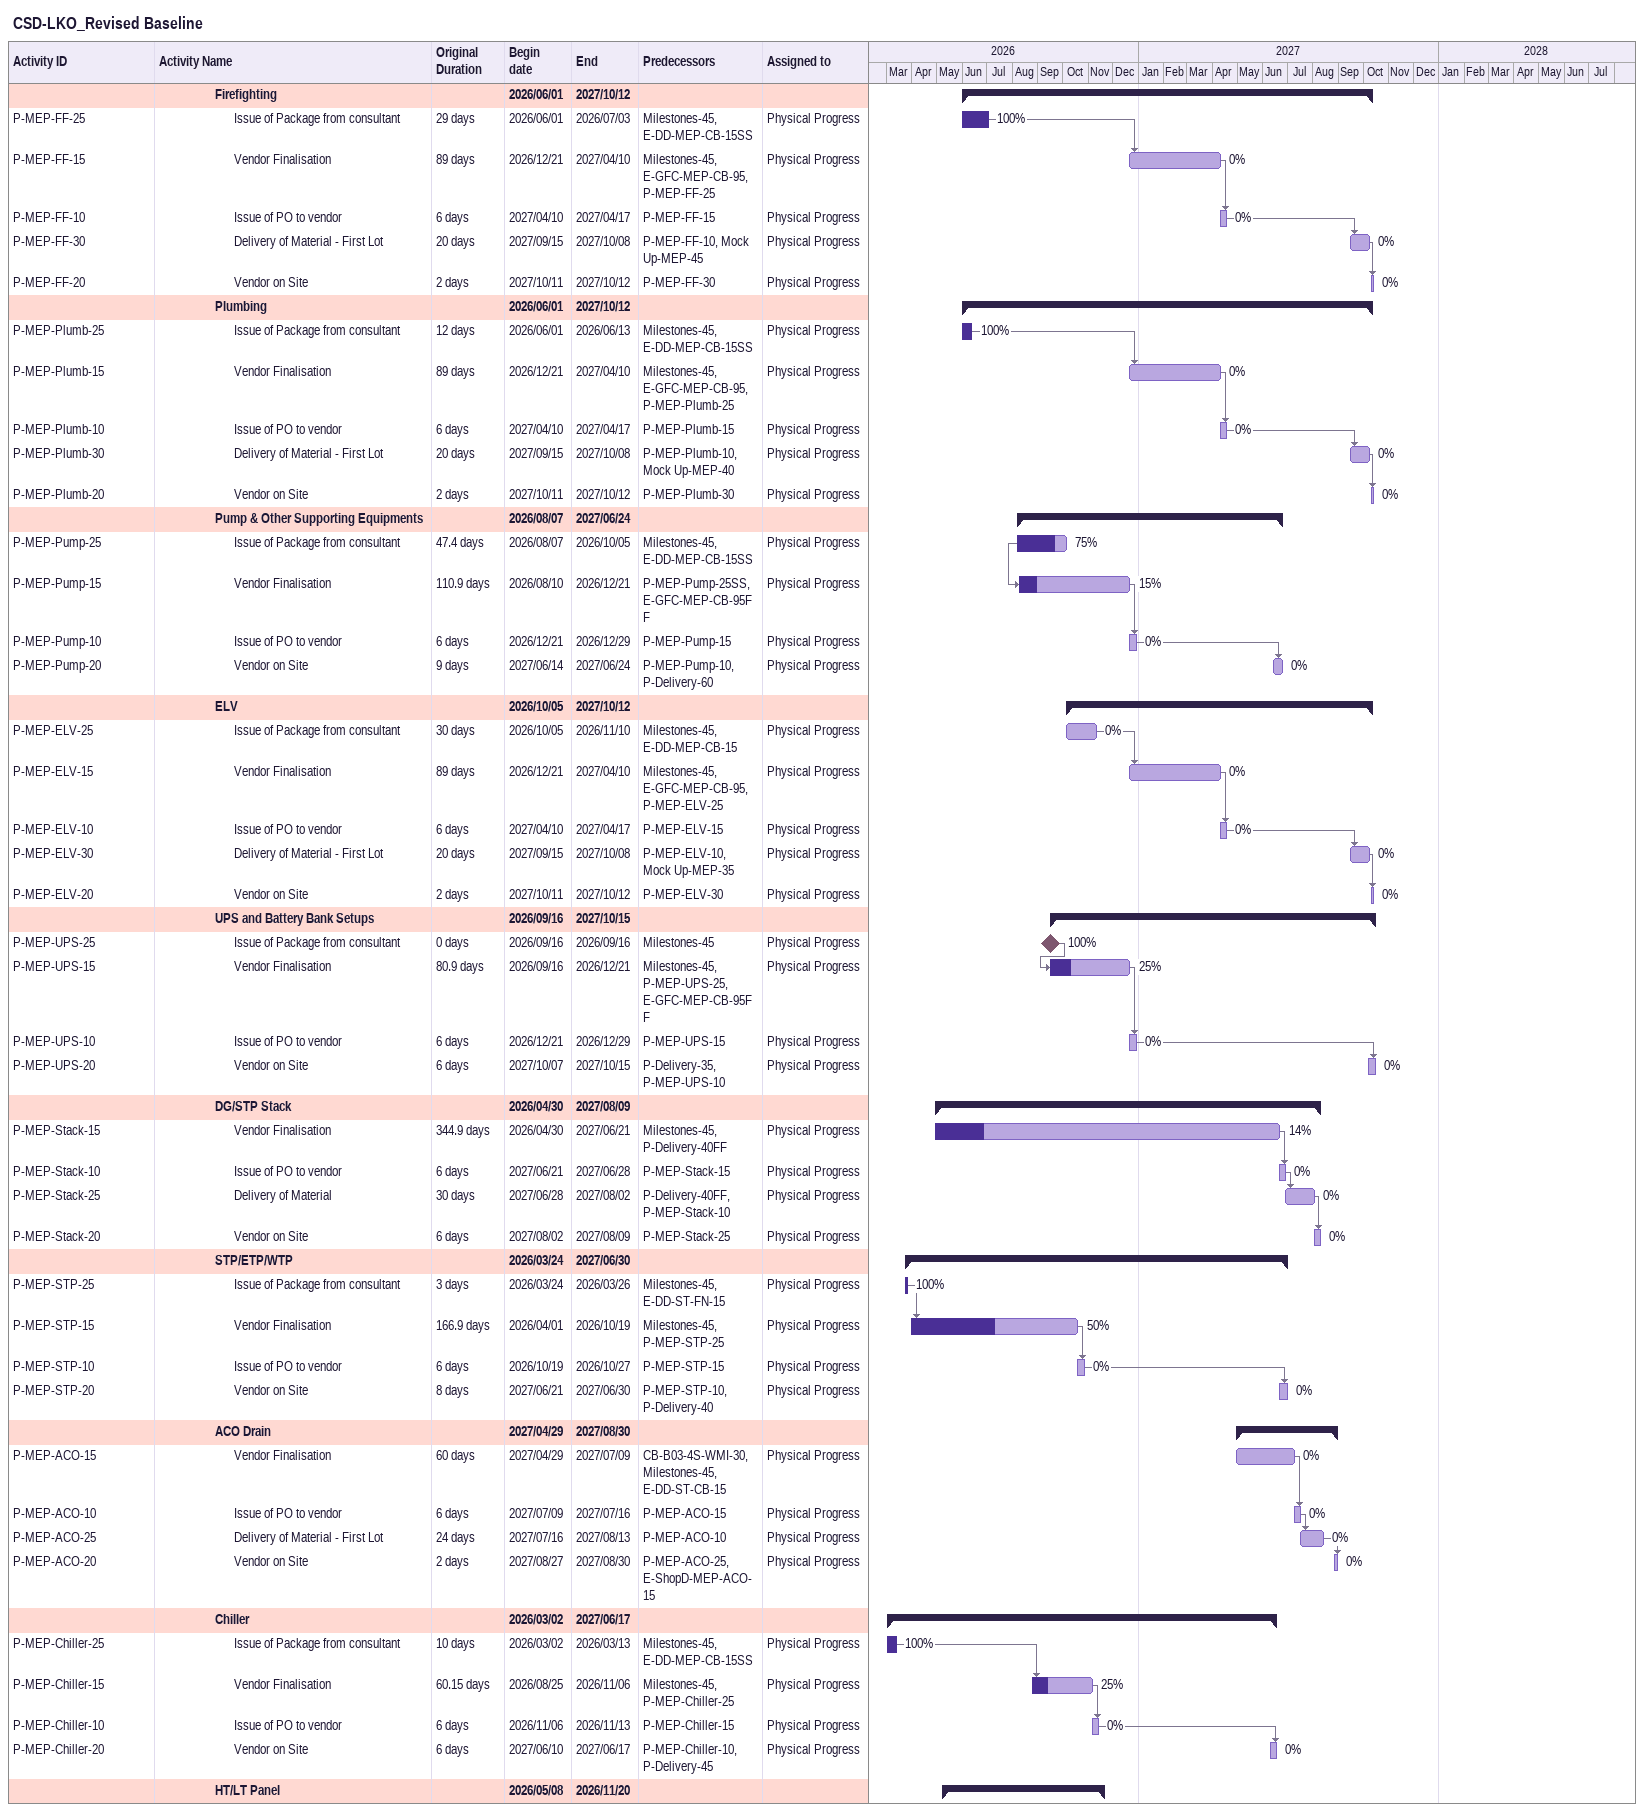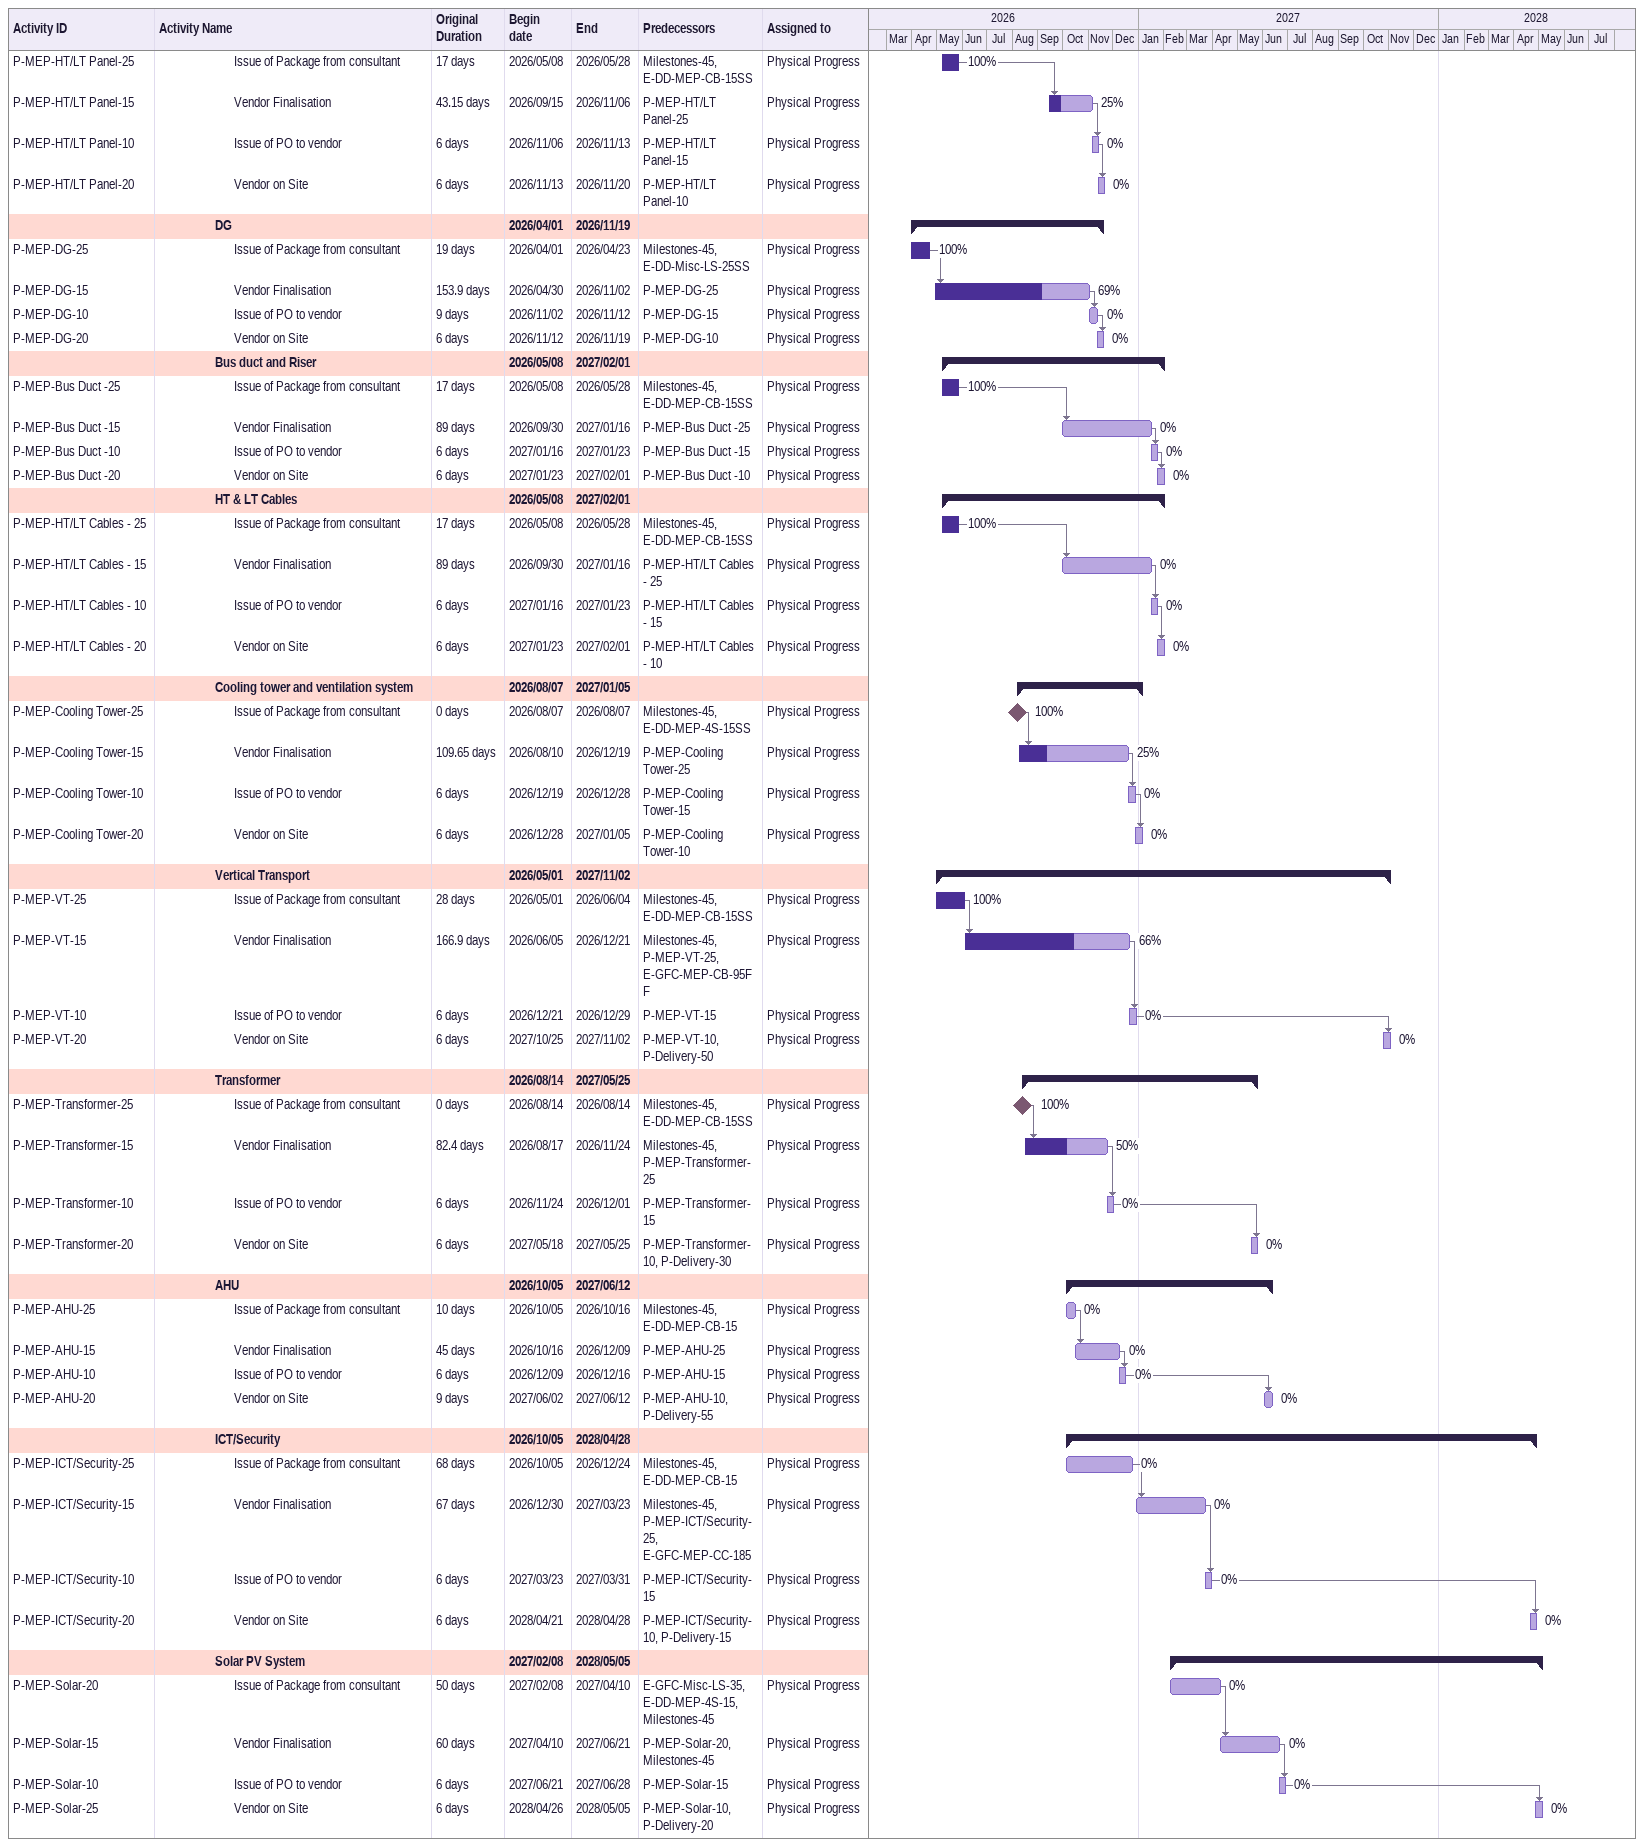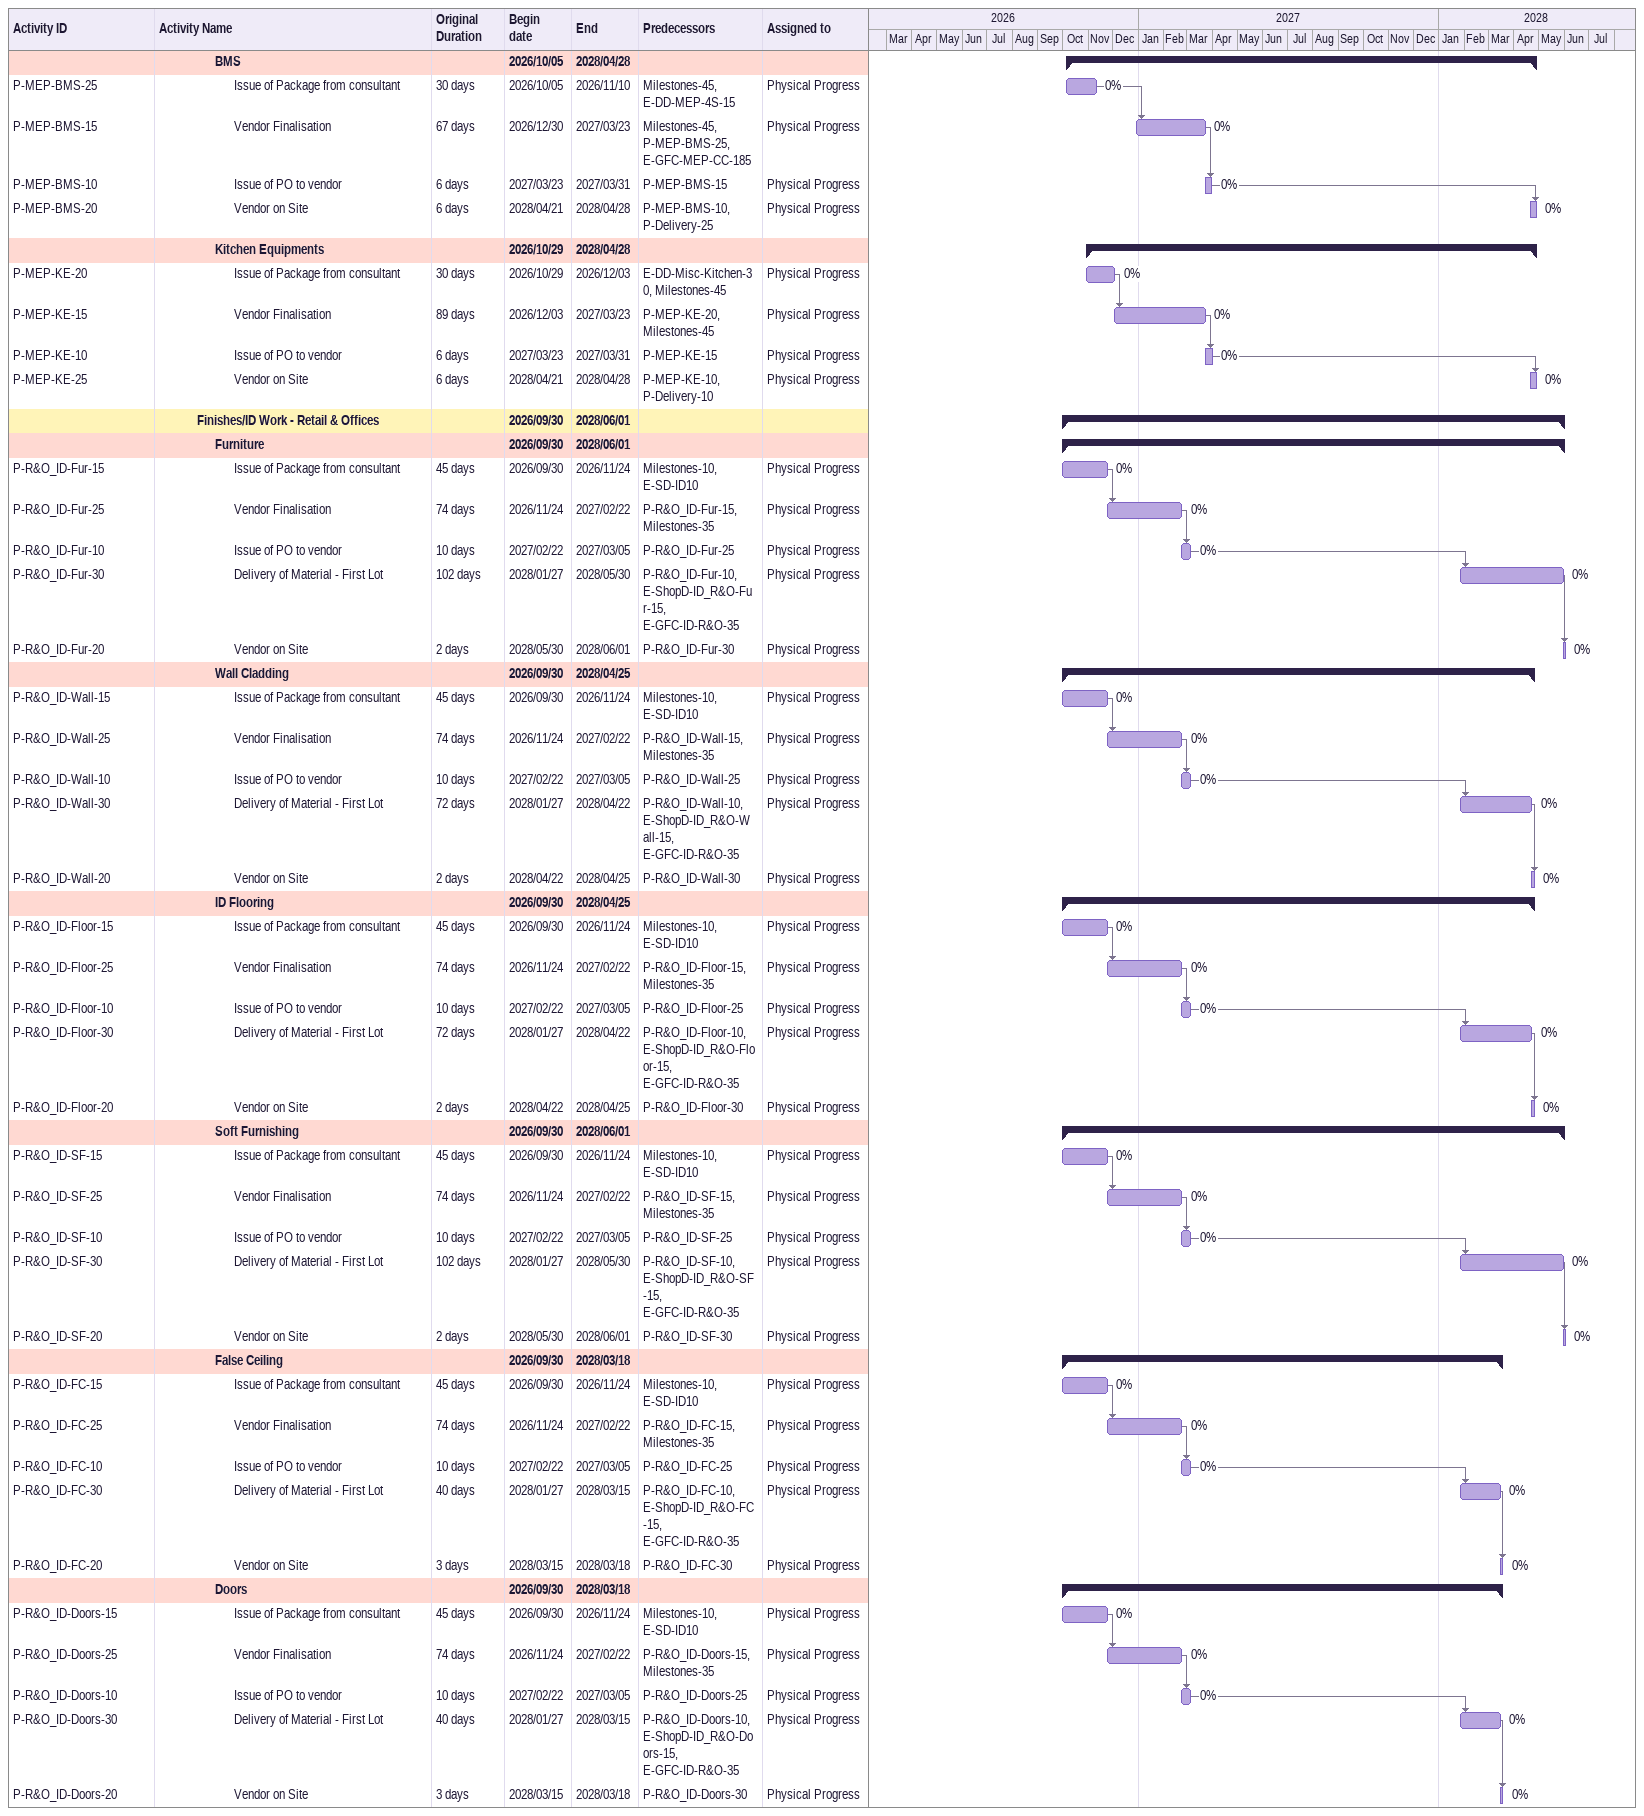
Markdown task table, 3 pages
CSD-LKO_Revised Baseline

| ID | Level | Task | Original duration | Start | Finish | Predecessors | Resources | % complete |
|---|---|---|---|---|---|---|---|---|
|  | 4 | **Firefighting** |  | 2026-06-01 | 2027-10-12 |  |  |  |
| P-MEP-FF-25 | 5 | Issue of Package from consultant | 29d | 2026-06-01 | 2026-07-03 | Milestones-45, E-DD-MEP-CB-15SS | Physical Progress | 100 |
| P-MEP-FF-15 | 5 | Vendor Finalisation | 89d | 2026-12-21 | 2027-04-10 | Milestones-45, E-GFC-MEP-CB-95, P-MEP-FF-25 | Physical Progress | 0 |
| P-MEP-FF-10 | 5 | Issue of PO to vendor | 6d | 2027-04-10 | 2027-04-17 | P-MEP-FF-15 | Physical Progress | 0 |
| P-MEP-FF-30 | 5 | Delivery of Material - First Lot | 20d | 2027-09-15 | 2027-10-08 | P-MEP-FF-10, Mock Up-MEP-45 | Physical Progress | 0 |
| P-MEP-FF-20 | 5 | Vendor on Site | 2d | 2027-10-11 | 2027-10-12 | P-MEP-FF-30 | Physical Progress | 0 |
|  | 4 | **Plumbing** |  | 2026-06-01 | 2027-10-12 |  |  |  |
| P-MEP-Plumb-25 | 5 | Issue of Package from consultant | 12d | 2026-06-01 | 2026-06-13 | Milestones-45, E-DD-MEP-CB-15SS | Physical Progress | 100 |
| P-MEP-Plumb-15 | 5 | Vendor Finalisation | 89d | 2026-12-21 | 2027-04-10 | Milestones-45, E-GFC-MEP-CB-95, P-MEP-Plumb-25 | Physical Progress | 0 |
| P-MEP-Plumb-10 | 5 | Issue of PO to vendor | 6d | 2027-04-10 | 2027-04-17 | P-MEP-Plumb-15 | Physical Progress | 0 |
| P-MEP-Plumb-30 | 5 | Delivery of Material - First Lot | 20d | 2027-09-15 | 2027-10-08 | P-MEP-Plumb-10, Mock Up-MEP-40 | Physical Progress | 0 |
| P-MEP-Plumb-20 | 5 | Vendor on Site | 2d | 2027-10-11 | 2027-10-12 | P-MEP-Plumb-30 | Physical Progress | 0 |
|  | 4 | **Pump & Other Supporting Equipments** |  | 2026-08-07 | 2027-06-24 |  |  |  |
| P-MEP-Pump-25 | 5 | Issue of Package from consultant | 47.4d | 2026-08-07 | 2026-10-05 | Milestones-45, E-DD-MEP-CB-15SS | Physical Progress | 75 |
| P-MEP-Pump-15 | 5 | Vendor Finalisation | 110.9d | 2026-08-10 | 2026-12-21 | P-MEP-Pump-25SS, E-GFC-MEP-CB-95FF | Physical Progress | 15 |
| P-MEP-Pump-10 | 5 | Issue of PO to vendor | 6d | 2026-12-21 | 2026-12-29 | P-MEP-Pump-15 | Physical Progress | 0 |
| P-MEP-Pump-20 | 5 | Vendor on Site | 9d | 2027-06-14 | 2027-06-24 | P-MEP-Pump-10, P-Delivery-60 | Physical Progress | 0 |
|  | 4 | **ELV** |  | 2026-10-05 | 2027-10-12 |  |  |  |
| P-MEP-ELV-25 | 5 | Issue of Package from consultant | 30d | 2026-10-05 | 2026-11-10 | Milestones-45, E-DD-MEP-CB-15 | Physical Progress | 0 |
| P-MEP-ELV-15 | 5 | Vendor Finalisation | 89d | 2026-12-21 | 2027-04-10 | Milestones-45, E-GFC-MEP-CB-95, P-MEP-ELV-25 | Physical Progress | 0 |
| P-MEP-ELV-10 | 5 | Issue of PO to vendor | 6d | 2027-04-10 | 2027-04-17 | P-MEP-ELV-15 | Physical Progress | 0 |
| P-MEP-ELV-30 | 5 | Delivery of Material - First Lot | 20d | 2027-09-15 | 2027-10-08 | P-MEP-ELV-10, Mock Up-MEP-35 | Physical Progress | 0 |
| P-MEP-ELV-20 | 5 | Vendor on Site | 2d | 2027-10-11 | 2027-10-12 | P-MEP-ELV-30 | Physical Progress | 0 |
|  | 4 | **UPS and Battery Bank Setups** |  | 2026-09-16 | 2027-10-15 |  |  |  |
| P-MEP-UPS-25 | 5 | Issue of Package from consultant | 0d | 2026-09-16 | 2026-09-16 | Milestones-45 | Physical Progress | 100 |
| P-MEP-UPS-15 | 5 | Vendor Finalisation | 80.9d | 2026-09-16 | 2026-12-21 | Milestones-45, P-MEP-UPS-25, E-GFC-MEP-CB-95FF | Physical Progress | 25 |
| P-MEP-UPS-10 | 5 | Issue of PO to vendor | 6d | 2026-12-21 | 2026-12-29 | P-MEP-UPS-15 | Physical Progress | 0 |
| P-MEP-UPS-20 | 5 | Vendor on Site | 6d | 2027-10-07 | 2027-10-15 | P-Delivery-35, P-MEP-UPS-10 | Physical Progress | 0 |
|  | 4 | **DG/STP Stack** |  | 2026-04-30 | 2027-08-09 |  |  |  |
| P-MEP-Stack-15 | 5 | Vendor Finalisation | 344.9d | 2026-04-30 | 2027-06-21 | Milestones-45, P-Delivery-40FF | Physical Progress | 14 |
| P-MEP-Stack-10 | 5 | Issue of PO to vendor | 6d | 2027-06-21 | 2027-06-28 | P-MEP-Stack-15 | Physical Progress | 0 |
| P-MEP-Stack-25 | 5 | Delivery of Material | 30d | 2027-06-28 | 2027-08-02 | P-Delivery-40FF, P-MEP-Stack-10 | Physical Progress | 0 |
| P-MEP-Stack-20 | 5 | Vendor on Site | 6d | 2027-08-02 | 2027-08-09 | P-MEP-Stack-25 | Physical Progress | 0 |
|  | 4 | **STP/ETP/WTP** |  | 2026-03-24 | 2027-06-30 |  |  |  |
| P-MEP-STP-25 | 5 | Issue of Package from consultant | 3d | 2026-03-24 | 2026-03-26 | Milestones-45, E-DD-ST-FN-15 | Physical Progress | 100 |
| P-MEP-STP-15 | 5 | Vendor Finalisation | 166.9d | 2026-04-01 | 2026-10-19 | Milestones-45, P-MEP-STP-25 | Physical Progress | 50 |
| P-MEP-STP-10 | 5 | Issue of PO to vendor | 6d | 2026-10-19 | 2026-10-27 | P-MEP-STP-15 | Physical Progress | 0 |
| P-MEP-STP-20 | 5 | Vendor on Site | 8d | 2027-06-21 | 2027-06-30 | P-MEP-STP-10, P-Delivery-40 | Physical Progress | 0 |
|  | 4 | **ACO Drain** |  | 2027-04-29 | 2027-08-30 |  |  |  |
| P-MEP-ACO-15 | 5 | Vendor Finalisation | 60d | 2027-04-29 | 2027-07-09 | CB-B03-4S-WMI-30, Milestones-45, E-DD-ST-CB-15 | Physical Progress | 0 |
| P-MEP-ACO-10 | 5 | Issue of PO to vendor | 6d | 2027-07-09 | 2027-07-16 | P-MEP-ACO-15 | Physical Progress | 0 |
| P-MEP-ACO-25 | 5 | Delivery of Material - First Lot | 24d | 2027-07-16 | 2027-08-13 | P-MEP-ACO-10 | Physical Progress | 0 |
| P-MEP-ACO-20 | 5 | Vendor on Site | 2d | 2027-08-27 | 2027-08-30 | P-MEP-ACO-25, E-ShopD-MEP-ACO-15 | Physical Progress | 0 |
|  | 4 | **Chiller** |  | 2026-03-02 | 2027-06-17 |  |  |  |
| P-MEP-Chiller-25 | 5 | Issue of Package from consultant | 10d | 2026-03-02 | 2026-03-13 | Milestones-45, E-DD-MEP-CB-15SS | Physical Progress | 100 |
| P-MEP-Chiller-15 | 5 | Vendor Finalisation | 60.15d | 2026-08-25 | 2026-11-06 | Milestones-45, P-MEP-Chiller-25 | Physical Progress | 25 |
| P-MEP-Chiller-10 | 5 | Issue of PO to vendor | 6d | 2026-11-06 | 2026-11-13 | P-MEP-Chiller-15 | Physical Progress | 0 |
| P-MEP-Chiller-20 | 5 | Vendor on Site | 6d | 2027-06-10 | 2027-06-17 | P-MEP-Chiller-10, P-Delivery-45 | Physical Progress | 0 |
|  | 4 | **HT/LT Panel** |  | 2026-05-08 | 2026-11-20 |  |  |  |
| P-MEP-HT/LT Panel-25 | 5 | Issue of Package from consultant | 17d | 2026-05-08 | 2026-05-28 | Milestones-45, E-DD-MEP-CB-15SS | Physical Progress | 100 |
| P-MEP-HT/LT Panel-15 | 5 | Vendor Finalisation | 43.15d | 2026-09-15 | 2026-11-06 | P-MEP-HT/LT Panel-25 | Physical Progress | 25 |
| P-MEP-HT/LT Panel-10 | 5 | Issue of PO to vendor | 6d | 2026-11-06 | 2026-11-13 | P-MEP-HT/LT Panel-15 | Physical Progress | 0 |
| P-MEP-HT/LT Panel-20 | 5 | Vendor on Site | 6d | 2026-11-13 | 2026-11-20 | P-MEP-HT/LT Panel-10 | Physical Progress | 0 |
|  | 4 | **DG** |  | 2026-04-01 | 2026-11-19 |  |  |  |
| P-MEP-DG-25 | 5 | Issue of Package from consultant | 19d | 2026-04-01 | 2026-04-23 | Milestones-45, E-DD-Misc-LS-25SS | Physical Progress | 100 |
| P-MEP-DG-15 | 5 | Vendor Finalisation | 153.9d | 2026-04-30 | 2026-11-02 | P-MEP-DG-25 | Physical Progress | 69 |
| P-MEP-DG-10 | 5 | Issue of PO to vendor | 9d | 2026-11-02 | 2026-11-12 | P-MEP-DG-15 | Physical Progress | 0 |
| P-MEP-DG-20 | 5 | Vendor on Site | 6d | 2026-11-12 | 2026-11-19 | P-MEP-DG-10 | Physical Progress | 0 |
|  | 4 | **Bus duct and Riser** |  | 2026-05-08 | 2027-02-01 |  |  |  |
| P-MEP-Bus Duct -25 | 5 | Issue of Package from consultant | 17d | 2026-05-08 | 2026-05-28 | Milestones-45, E-DD-MEP-CB-15SS | Physical Progress | 100 |
| P-MEP-Bus Duct -15 | 5 | Vendor Finalisation | 89d | 2026-09-30 | 2027-01-16 | P-MEP-Bus Duct -25 | Physical Progress | 0 |
| P-MEP-Bus Duct -10 | 5 | Issue of PO to vendor | 6d | 2027-01-16 | 2027-01-23 | P-MEP-Bus Duct -15 | Physical Progress | 0 |
| P-MEP-Bus Duct -20 | 5 | Vendor on Site | 6d | 2027-01-23 | 2027-02-01 | P-MEP-Bus Duct -10 | Physical Progress | 0 |
|  | 4 | **HT & LT Cables** |  | 2026-05-08 | 2027-02-01 |  |  |  |
| P-MEP-HT/LT Cables - 25 | 5 | Issue of Package from consultant | 17d | 2026-05-08 | 2026-05-28 | Milestones-45, E-DD-MEP-CB-15SS | Physical Progress | 100 |
| P-MEP-HT/LT Cables - 15 | 5 | Vendor Finalisation | 89d | 2026-09-30 | 2027-01-16 | P-MEP-HT/LT Cables - 25 | Physical Progress | 0 |
| P-MEP-HT/LT Cables - 10 | 5 | Issue of PO to vendor | 6d | 2027-01-16 | 2027-01-23 | P-MEP-HT/LT Cables - 15 | Physical Progress | 0 |
| P-MEP-HT/LT Cables - 20 | 5 | Vendor on Site | 6d | 2027-01-23 | 2027-02-01 | P-MEP-HT/LT Cables - 10 | Physical Progress | 0 |
|  | 4 | **Cooling tower and ventilation system** |  | 2026-08-07 | 2027-01-05 |  |  |  |
| P-MEP-Cooling Tower-25 | 5 | Issue of Package from consultant | 0d | 2026-08-07 | 2026-08-07 | Milestones-45, E-DD-MEP-4S-15SS | Physical Progress | 100 |
| P-MEP-Cooling Tower-15 | 5 | Vendor Finalisation | 109.65d | 2026-08-10 | 2026-12-19 | P-MEP-Cooling Tower-25 | Physical Progress | 25 |
| P-MEP-Cooling Tower-10 | 5 | Issue of PO to vendor | 6d | 2026-12-19 | 2026-12-28 | P-MEP-Cooling Tower-15 | Physical Progress | 0 |
| P-MEP-Cooling Tower-20 | 5 | Vendor on Site | 6d | 2026-12-28 | 2027-01-05 | P-MEP-Cooling Tower-10 | Physical Progress | 0 |
|  | 4 | **Vertical Transport** |  | 2026-05-01 | 2027-11-02 |  |  |  |
| P-MEP-VT-25 | 5 | Issue of Package from consultant | 28d | 2026-05-01 | 2026-06-04 | Milestones-45, E-DD-MEP-CB-15SS | Physical Progress | 100 |
| P-MEP-VT-15 | 5 | Vendor Finalisation | 166.9d | 2026-06-05 | 2026-12-21 | Milestones-45, P-MEP-VT-25, E-GFC-MEP-CB-95FF | Physical Progress | 66 |
| P-MEP-VT-10 | 5 | Issue of PO to vendor | 6d | 2026-12-21 | 2026-12-29 | P-MEP-VT-15 | Physical Progress | 0 |
| P-MEP-VT-20 | 5 | Vendor on Site | 6d | 2027-10-25 | 2027-11-02 | P-MEP-VT-10, P-Delivery-50 | Physical Progress | 0 |
|  | 4 | **Transformer** |  | 2026-08-14 | 2027-05-25 |  |  |  |
| P-MEP-Transformer-25 | 5 | Issue of Package from consultant | 0d | 2026-08-14 | 2026-08-14 | Milestones-45, E-DD-MEP-CB-15SS | Physical Progress | 100 |
| P-MEP-Transformer-15 | 5 | Vendor Finalisation | 82.4d | 2026-08-17 | 2026-11-24 | Milestones-45, P-MEP-Transformer-25 | Physical Progress | 50 |
| P-MEP-Transformer-10 | 5 | Issue of PO to vendor | 6d | 2026-11-24 | 2026-12-01 | P-MEP-Transformer-15 | Physical Progress | 0 |
| P-MEP-Transformer-20 | 5 | Vendor on Site | 6d | 2027-05-18 | 2027-05-25 | P-MEP-Transformer-10, P-Delivery-30 | Physical Progress | 0 |
|  | 4 | **AHU** |  | 2026-10-05 | 2027-06-12 |  |  |  |
| P-MEP-AHU-25 | 5 | Issue of Package from consultant | 10d | 2026-10-05 | 2026-10-16 | Milestones-45, E-DD-MEP-CB-15 | Physical Progress | 0 |
| P-MEP-AHU-15 | 5 | Vendor Finalisation | 45d | 2026-10-16 | 2026-12-09 | P-MEP-AHU-25 | Physical Progress | 0 |
| P-MEP-AHU-10 | 5 | Issue of PO to vendor | 6d | 2026-12-09 | 2026-12-16 | P-MEP-AHU-15 | Physical Progress | 0 |
| P-MEP-AHU-20 | 5 | Vendor on Site | 9d | 2027-06-02 | 2027-06-12 | P-MEP-AHU-10, P-Delivery-55 | Physical Progress | 0 |
|  | 4 | **ICT/Security** |  | 2026-10-05 | 2028-04-28 |  |  |  |
| P-MEP-ICT/Security-25 | 5 | Issue of Package from consultant | 68d | 2026-10-05 | 2026-12-24 | Milestones-45, E-DD-MEP-CB-15 | Physical Progress | 0 |
| P-MEP-ICT/Security-15 | 5 | Vendor Finalisation | 67d | 2026-12-30 | 2027-03-23 | Milestones-45, P-MEP-ICT/Security-25, E-GFC-MEP-CC-185 | Physical Progress | 0 |
| P-MEP-ICT/Security-10 | 5 | Issue of PO to vendor | 6d | 2027-03-23 | 2027-03-31 | P-MEP-ICT/Security-15 | Physical Progress | 0 |
| P-MEP-ICT/Security-20 | 5 | Vendor on Site | 6d | 2028-04-21 | 2028-04-28 | P-MEP-ICT/Security-10, P-Delivery-15 | Physical Progress | 0 |
|  | 4 | **Solar PV System** |  | 2027-02-08 | 2028-05-05 |  |  |  |
| P-MEP-Solar-20 | 5 | Issue of Package from consultant | 50d | 2027-02-08 | 2027-04-10 | E-GFC-Misc-LS-35, E-DD-MEP-4S-15, Milestones-45 | Physical Progress | 0 |
| P-MEP-Solar-15 | 5 | Vendor Finalisation | 60d | 2027-04-10 | 2027-06-21 | P-MEP-Solar-20, Milestones-45 | Physical Progress | 0 |
| P-MEP-Solar-10 | 5 | Issue of PO to vendor | 6d | 2027-06-21 | 2027-06-28 | P-MEP-Solar-15 | Physical Progress | 0 |
| P-MEP-Solar-25 | 5 | Vendor on Site | 6d | 2028-04-26 | 2028-05-05 | P-MEP-Solar-10, P-Delivery-20 | Physical Progress | 0 |
|  | 4 | **BMS** |  | 2026-10-05 | 2028-04-28 |  |  |  |
| P-MEP-BMS-25 | 5 | Issue of Package from consultant | 30d | 2026-10-05 | 2026-11-10 | Milestones-45, E-DD-MEP-4S-15 | Physical Progress | 0 |
| P-MEP-BMS-15 | 5 | Vendor Finalisation | 67d | 2026-12-30 | 2027-03-23 | Milestones-45, P-MEP-BMS-25, E-GFC-MEP-CC-185 | Physical Progress | 0 |
| P-MEP-BMS-10 | 5 | Issue of PO to vendor | 6d | 2027-03-23 | 2027-03-31 | P-MEP-BMS-15 | Physical Progress | 0 |
| P-MEP-BMS-20 | 5 | Vendor on Site | 6d | 2028-04-21 | 2028-04-28 | P-MEP-BMS-10, P-Delivery-25 | Physical Progress | 0 |
|  | 4 | **Kitchen Equipments** |  | 2026-10-29 | 2028-04-28 |  |  |  |
| P-MEP-KE-20 | 5 | Issue of Package from consultant | 30d | 2026-10-29 | 2026-12-03 | E-DD-Misc-Kitchen-30, Milestones-45 | Physical Progress | 0 |
| P-MEP-KE-15 | 5 | Vendor Finalisation | 89d | 2026-12-03 | 2027-03-23 | P-MEP-KE-20, Milestones-45 | Physical Progress | 0 |
| P-MEP-KE-10 | 5 | Issue of PO to vendor | 6d | 2027-03-23 | 2027-03-31 | P-MEP-KE-15 | Physical Progress | 0 |
| P-MEP-KE-25 | 5 | Vendor on Site | 6d | 2028-04-21 | 2028-04-28 | P-MEP-KE-10, P-Delivery-10 | Physical Progress | 0 |
|  | 3 | **Finishes/ID Work - Retail & Offices** |  | 2026-09-30 | 2028-06-01 |  |  |  |
|  | 4 | **Furniture** |  | 2026-09-30 | 2028-06-01 |  |  |  |
| P-R&O_ID-Fur-15 | 5 | Issue of Package from consultant | 45d | 2026-09-30 | 2026-11-24 | Milestones-10, E-SD-ID10 | Physical Progress | 0 |
| P-R&O_ID-Fur-25 | 5 | Vendor Finalisation | 74d | 2026-11-24 | 2027-02-22 | P-R&O_ID-Fur-15, Milestones-35 | Physical Progress | 0 |
| P-R&O_ID-Fur-10 | 5 | Issue of PO to vendor | 10d | 2027-02-22 | 2027-03-05 | P-R&O_ID-Fur-25 | Physical Progress | 0 |
| P-R&O_ID-Fur-30 | 5 | Delivery of Material - First Lot | 102d | 2028-01-27 | 2028-05-30 | P-R&O_ID-Fur-10, E-ShopD-ID_R&O-Fur-15, E-GFC-ID-R&O-35 | Physical Progress | 0 |
| P-R&O_ID-Fur-20 | 5 | Vendor on Site | 2d | 2028-05-30 | 2028-06-01 | P-R&O_ID-Fur-30 | Physical Progress | 0 |
|  | 4 | **Wall Cladding** |  | 2026-09-30 | 2028-04-25 |  |  |  |
| P-R&O_ID-Wall-15 | 5 | Issue of Package from consultant | 45d | 2026-09-30 | 2026-11-24 | Milestones-10, E-SD-ID10 | Physical Progress | 0 |
| P-R&O_ID-Wall-25 | 5 | Vendor Finalisation | 74d | 2026-11-24 | 2027-02-22 | P-R&O_ID-Wall-15, Milestones-35 | Physical Progress | 0 |
| P-R&O_ID-Wall-10 | 5 | Issue of PO to vendor | 10d | 2027-02-22 | 2027-03-05 | P-R&O_ID-Wall-25 | Physical Progress | 0 |
| P-R&O_ID-Wall-30 | 5 | Delivery of Material - First Lot | 72d | 2028-01-27 | 2028-04-22 | P-R&O_ID-Wall-10, E-ShopD-ID_R&O-Wall-15, E-GFC-ID-R&O-35 | Physical Progress | 0 |
| P-R&O_ID-Wall-20 | 5 | Vendor on Site | 2d | 2028-04-22 | 2028-04-25 | P-R&O_ID-Wall-30 | Physical Progress | 0 |
|  | 4 | **ID Flooring** |  | 2026-09-30 | 2028-04-25 |  |  |  |
| P-R&O_ID-Floor-15 | 5 | Issue of Package from consultant | 45d | 2026-09-30 | 2026-11-24 | Milestones-10, E-SD-ID10 | Physical Progress | 0 |
| P-R&O_ID-Floor-25 | 5 | Vendor Finalisation | 74d | 2026-11-24 | 2027-02-22 | P-R&O_ID-Floor-15, Milestones-35 | Physical Progress | 0 |
| P-R&O_ID-Floor-10 | 5 | Issue of PO to vendor | 10d | 2027-02-22 | 2027-03-05 | P-R&O_ID-Floor-25 | Physical Progress | 0 |
| P-R&O_ID-Floor-30 | 5 | Delivery of Material - First Lot | 72d | 2028-01-27 | 2028-04-22 | P-R&O_ID-Floor-10, E-ShopD-ID_R&O-Floor-15, E-GFC-ID-R&O-35 | Physical Progress | 0 |
| P-R&O_ID-Floor-20 | 5 | Vendor on Site | 2d | 2028-04-22 | 2028-04-25 | P-R&O_ID-Floor-30 | Physical Progress | 0 |
|  | 4 | **Soft Furnishing** |  | 2026-09-30 | 2028-06-01 |  |  |  |
| P-R&O_ID-SF-15 | 5 | Issue of Package from consultant | 45d | 2026-09-30 | 2026-11-24 | Milestones-10, E-SD-ID10 | Physical Progress | 0 |
| P-R&O_ID-SF-25 | 5 | Vendor Finalisation | 74d | 2026-11-24 | 2027-02-22 | P-R&O_ID-SF-15, Milestones-35 | Physical Progress | 0 |
| P-R&O_ID-SF-10 | 5 | Issue of PO to vendor | 10d | 2027-02-22 | 2027-03-05 | P-R&O_ID-SF-25 | Physical Progress | 0 |
| P-R&O_ID-SF-30 | 5 | Delivery of Material - First Lot | 102d | 2028-01-27 | 2028-05-30 | P-R&O_ID-SF-10, E-ShopD-ID_R&O-SF-15, E-GFC-ID-R&O-35 | Physical Progress | 0 |
| P-R&O_ID-SF-20 | 5 | Vendor on Site | 2d | 2028-05-30 | 2028-06-01 | P-R&O_ID-SF-30 | Physical Progress | 0 |
|  | 4 | **False Ceiling** |  | 2026-09-30 | 2028-03-18 |  |  |  |
| P-R&O_ID-FC-15 | 5 | Issue of Package from consultant | 45d | 2026-09-30 | 2026-11-24 | Milestones-10, E-SD-ID10 | Physical Progress | 0 |
| P-R&O_ID-FC-25 | 5 | Vendor Finalisation | 74d | 2026-11-24 | 2027-02-22 | P-R&O_ID-FC-15, Milestones-35 | Physical Progress | 0 |
| P-R&O_ID-FC-10 | 5 | Issue of PO to vendor | 10d | 2027-02-22 | 2027-03-05 | P-R&O_ID-FC-25 | Physical Progress | 0 |
| P-R&O_ID-FC-30 | 5 | Delivery of Material - First Lot | 40d | 2028-01-27 | 2028-03-15 | P-R&O_ID-FC-10, E-ShopD-ID_R&O-FC-15, E-GFC-ID-R&O-35 | Physical Progress | 0 |
| P-R&O_ID-FC-20 | 5 | Vendor on Site | 3d | 2028-03-15 | 2028-03-18 | P-R&O_ID-FC-30 | Physical Progress | 0 |
|  | 4 | **Doors** |  | 2026-09-30 | 2028-03-18 |  |  |  |
| P-R&O_ID-Doors-15 | 5 | Issue of Package from consultant | 45d | 2026-09-30 | 2026-11-24 | Milestones-10, E-SD-ID10 | Physical Progress | 0 |
| P-R&O_ID-Doors-25 | 5 | Vendor Finalisation | 74d | 2026-11-24 | 2027-02-22 | P-R&O_ID-Doors-15, Milestones-35 | Physical Progress | 0 |
| P-R&O_ID-Doors-10 | 5 | Issue of PO to vendor | 10d | 2027-02-22 | 2027-03-05 | P-R&O_ID-Doors-25 | Physical Progress | 0 |
| P-R&O_ID-Doors-30 | 5 | Delivery of Material - First Lot | 40d | 2028-01-27 | 2028-03-15 | P-R&O_ID-Doors-10, E-ShopD-ID_R&O-Doors-15, E-GFC-ID-R&O-35 | Physical Progress | 0 |
| P-R&O_ID-Doors-20 | 5 | Vendor on Site | 3d | 2028-03-15 | 2028-03-18 | P-R&O_ID-Doors-30 | Physical Progress | 0 |
